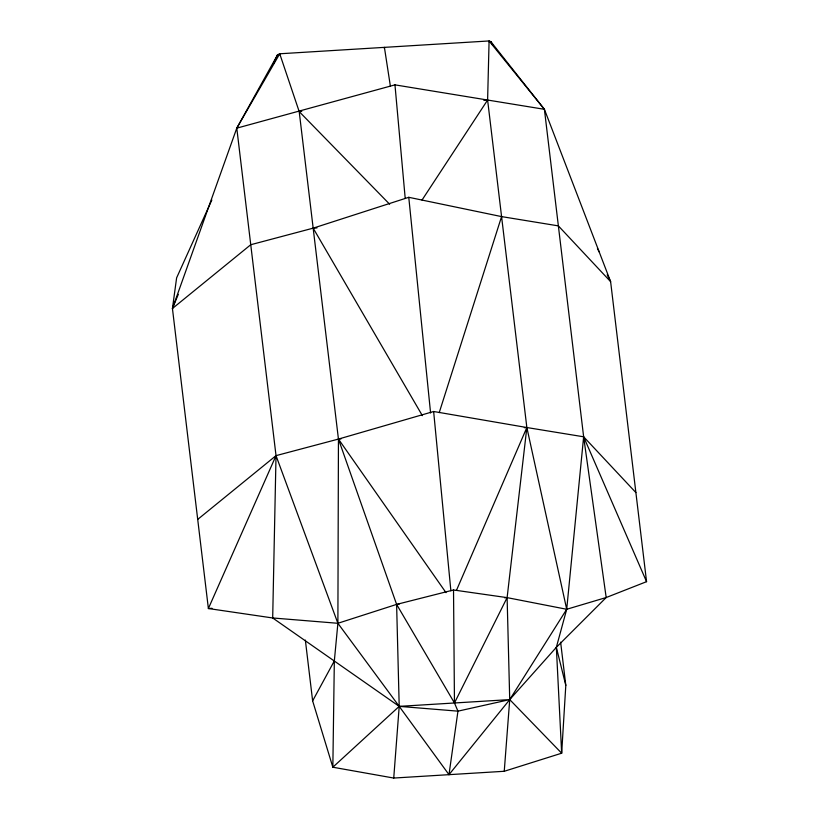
<?xml version="1.0" encoding="UTF-8"?>
<svg xmlns="http://www.w3.org/2000/svg" width="819" height="819" viewBox="0 0 819 819"><rect width="100%" height="100%" fill="white"/><g stroke="black" fill="none" stroke-linecap="round" stroke-linejoin="round"><path stroke-width="1.23" d="M197.707 519.41L276.023 455.64L338.442 439.076L433.64 411.496L526.852 427.528L507.115 597.635L509.725 699.6L561.67 753.204L556.347 647.327L566.707 609.275L526.852 427.528L487.612 100.041L489.086 40.95L544.4 109.306L583.64 436.793L606.183 597.532L556.347 647.327L509.725 699.6L448.986 774.661L399.211 706.367L272.686 617.966L276.023 455.64L236.783 128.153L279.729 53.778L489.086 40.95L490.847 41.656L544.4 109.306L610.616 281.644L646.56 581.674L606.183 597.532L566.707 609.275L507.115 597.635L453.521 589.977L396.611 604.402L337.889 623.29L272.686 617.966L208.384 608.527L172.44 308.497L236.783 128.153L277.61 54.719L279.729 53.778L299.201 111.589L338.442 439.076L337.889 623.29L334.336 660.923L332.842 767.219L393.734 778.05L504.248 771.283L561.67 753.204L565.806 685.37L560.626 642.168M393.734 778.05L399.211 706.367L396.611 604.402L338.442 439.076L340.991 438.912M504.248 771.283L509.725 699.6L566.707 609.275L583.64 436.793L526.852 427.528L524.303 427.682M607.186 274.785L610.616 281.644L558.363 225.88L501.576 216.605L408.773 197.307L313.175 228.153L250.747 244.727L172.44 308.497L176.617 277.856L211.855 199.99M448.986 774.661L457.954 711.158L454.463 702.978L396.611 604.402L399.119 604.248M279.555 54.597L279.729 53.778M384.234 48.188L384.408 47.359L390.346 85.913M439.23 412.602L501.576 216.605M172.44 308.497L178.307 294.328M275.164 60.626L277.61 54.719L273.403 64.015M456.418 590.468L526.852 427.528M212.039 608.302L208.384 608.527L276.023 455.64L337.889 623.29L399.211 706.367L457.954 711.158L509.725 699.6L399.211 706.367L332.842 767.219L312.633 700.88L334.336 660.923M422.031 200.041L487.612 100.041L544.4 109.306M483.794 100.276L487.612 100.041L394.963 84.859L236.783 128.153M488.902 41.779L490.847 41.656L492.608 45.065L490.847 41.656M301.75 111.425L299.201 111.589L389.639 204.218M316.994 227.917L313.175 228.153L422.369 415.653M504.606 597.788L507.115 597.635L454.463 702.978L453.521 589.977M635.882 492.567L583.64 436.793L646.56 581.674M338.442 439.076L446.007 592.659M597.45 248.556L599.211 251.965M556.347 647.327L565.806 685.37M305.354 640.089L312.633 700.88M408.773 197.307L430.589 413.001M433.64 411.496L450.88 590.847M394.963 84.859L405.19 198.188"/></g></svg>
